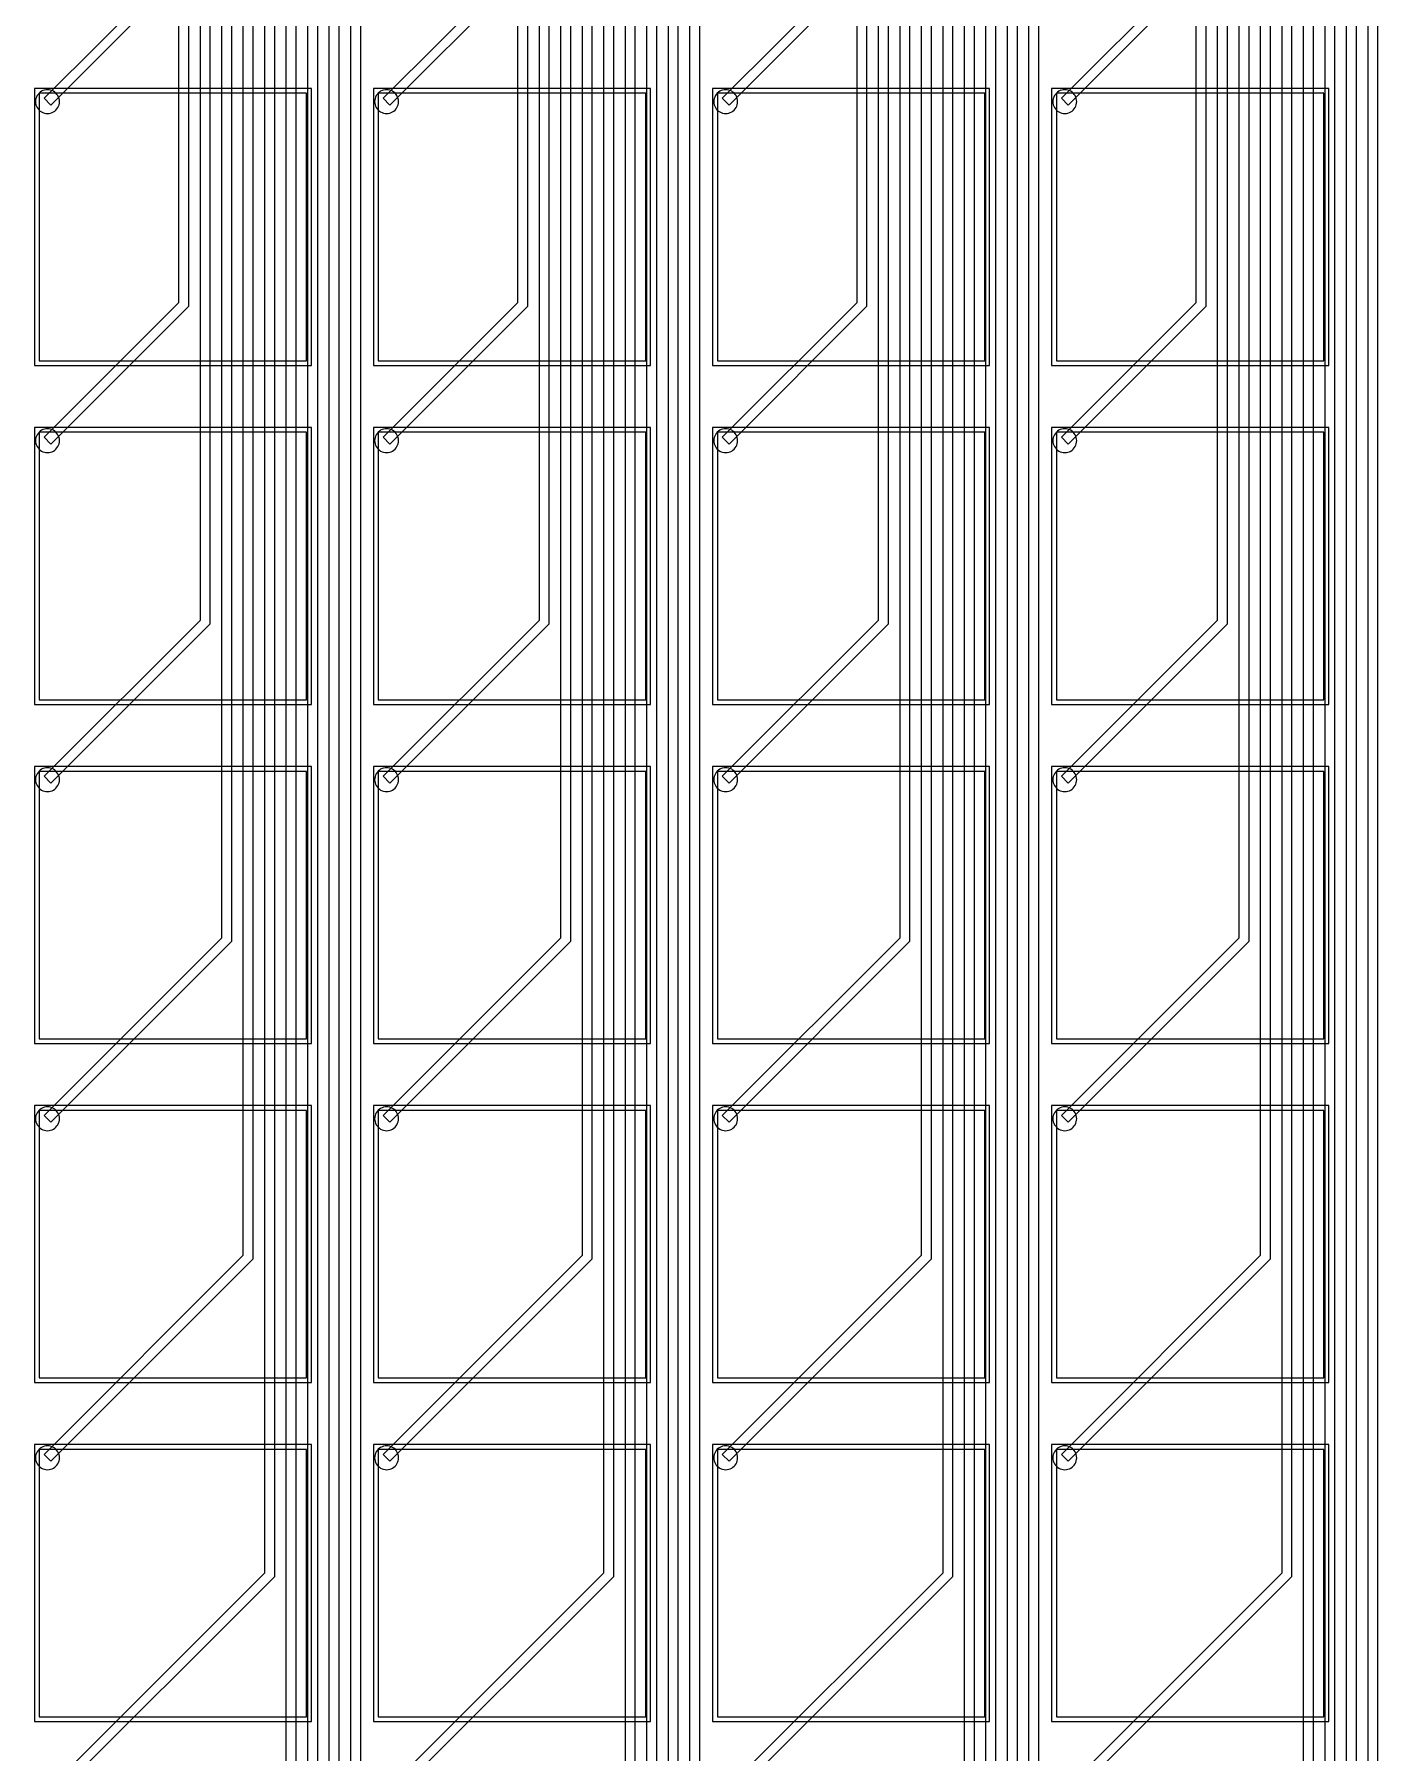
# Model space of a CAD drawing. Header units: metres. Extents: x -515 to 4265, y 201 to 1873.
# Drawn here: x 2130 to 2411.2, y 798.5 to 1158.3 of the extents above; entities that cross this region are included whole.
import ezdxf

# ---------------------------------------------------------------- set-up
doc = ezdxf.new("R2010")
doc.units = ezdxf.units.M
for name, color, linetype in [('Etching', 1, 'CONTINUOUS'), ('EtchingPad', 2, 'CONTINUOUS'), ('Metal1', 4, 'CONTINUOUS'), ('Metal2', 3, 'CONTINUOUS')]:
    doc.layers.add(name, color=color, linetype=linetype)

msp = doc.modelspace()

# ---------------------------------------------------------------- linework, layer by layer
at = {"layer": 'Etching'}
for points in [[(2135.25, 1144.25), (2135.23, 1144.58), (2135.16, 1144.9), (2135.06, 1145.21), (2134.92, 1145.5), (2134.73, 1145.77), (2134.52, 1146.02), (2134.27, 1146.23), (2134, 1146.42), (2133.71, 1146.56), (2133.4, 1146.66), (2133.08, 1146.73), (2132.75, 1146.75), (2132.42, 1146.73), (2132.1, 1146.66), (2131.79, 1146.56), (2131.5, 1146.42), (2131.23, 1146.23), (2130.98, 1146.02), (2130.77, 1145.77), (2130.58, 1145.5), (2130.44, 1145.21), (2130.34, 1144.9), (2130.27, 1144.58), (2130.25, 1144.25), (2130.27, 1143.92), (2130.34, 1143.6), (2130.44, 1143.29), (2130.58, 1143), (2130.77, 1142.73), (2130.98, 1142.48), (2131.23, 1142.27), (2131.5, 1142.08), (2131.79, 1141.94), (2132.1, 1141.84), (2132.42, 1141.77), (2132.75, 1141.75), (2133.08, 1141.77), (2133.4, 1141.84), (2133.71, 1141.94), (2134, 1142.08), (2134.27, 1142.27), (2134.52, 1142.48), (2134.73, 1142.73), (2134.92, 1143), (2135.06, 1143.29), (2135.16, 1143.6), (2135.23, 1143.92), (2135.25, 1144.25)], [(2206.25, 1144.25), (2206.23, 1144.58), (2206.16, 1144.9), (2206.06, 1145.21), (2205.92, 1145.5), (2205.73, 1145.77), (2205.52, 1146.02), (2205.27, 1146.23), (2205, 1146.42), (2204.71, 1146.56), (2204.4, 1146.66), (2204.08, 1146.73), (2203.75, 1146.75), (2203.42, 1146.73), (2203.1, 1146.66), (2202.79, 1146.56), (2202.5, 1146.42), (2202.23, 1146.23), (2201.98, 1146.02), (2201.77, 1145.77), (2201.58, 1145.5), (2201.44, 1145.21), (2201.34, 1144.9), (2201.27, 1144.58), (2201.25, 1144.25), (2201.27, 1143.92), (2201.34, 1143.6), (2201.44, 1143.29), (2201.58, 1143), (2201.77, 1142.73), (2201.98, 1142.48), (2202.23, 1142.27), (2202.5, 1142.08), (2202.79, 1141.94), (2203.1, 1141.84), (2203.42, 1141.77), (2203.75, 1141.75), (2204.08, 1141.77), (2204.4, 1141.84), (2204.71, 1141.94), (2205, 1142.08), (2205.27, 1142.27), (2205.52, 1142.48), (2205.73, 1142.73), (2205.92, 1143), (2206.06, 1143.29), (2206.16, 1143.6), (2206.23, 1143.92), (2206.25, 1144.25)], [(2277.25, 1144.25), (2277.23, 1144.58), (2277.16, 1144.9), (2277.06, 1145.21), (2276.92, 1145.5), (2276.73, 1145.77), (2276.52, 1146.02), (2276.27, 1146.23), (2276, 1146.42), (2275.71, 1146.56), (2275.4, 1146.66), (2275.08, 1146.73), (2274.75, 1146.75), (2274.42, 1146.73), (2274.1, 1146.66), (2273.79, 1146.56), (2273.5, 1146.42), (2273.23, 1146.23), (2272.98, 1146.02), (2272.77, 1145.77), (2272.58, 1145.5), (2272.44, 1145.21), (2272.34, 1144.9), (2272.27, 1144.58), (2272.25, 1144.25), (2272.27, 1143.92), (2272.34, 1143.6), (2272.44, 1143.29), (2272.58, 1143), (2272.77, 1142.73), (2272.98, 1142.48), (2273.23, 1142.27), (2273.5, 1142.08), (2273.79, 1141.94), (2274.1, 1141.84), (2274.42, 1141.77), (2274.75, 1141.75), (2275.08, 1141.77), (2275.4, 1141.84), (2275.71, 1141.94), (2276, 1142.08), (2276.27, 1142.27), (2276.52, 1142.48), (2276.73, 1142.73), (2276.92, 1143), (2277.06, 1143.29), (2277.16, 1143.6), (2277.23, 1143.92), (2277.25, 1144.25)], [(2348.25, 1144.25), (2348.23, 1144.58), (2348.16, 1144.9), (2348.06, 1145.21), (2347.92, 1145.5), (2347.73, 1145.77), (2347.52, 1146.02), (2347.27, 1146.23), (2347, 1146.42), (2346.71, 1146.56), (2346.4, 1146.66), (2346.08, 1146.73), (2345.75, 1146.75), (2345.42, 1146.73), (2345.1, 1146.66), (2344.79, 1146.56), (2344.5, 1146.42), (2344.23, 1146.23), (2343.98, 1146.02), (2343.77, 1145.77), (2343.58, 1145.5), (2343.44, 1145.21), (2343.34, 1144.9), (2343.27, 1144.58), (2343.25, 1144.25), (2343.27, 1143.92), (2343.34, 1143.6), (2343.44, 1143.29), (2343.58, 1143), (2343.77, 1142.73), (2343.98, 1142.48), (2344.23, 1142.27), (2344.5, 1142.08), (2344.79, 1141.94), (2345.1, 1141.84), (2345.42, 1141.77), (2345.75, 1141.75), (2346.08, 1141.77), (2346.4, 1141.84), (2346.71, 1141.94), (2347, 1142.08), (2347.27, 1142.27), (2347.52, 1142.48), (2347.73, 1142.73), (2347.92, 1143), (2348.06, 1143.29), (2348.16, 1143.6), (2348.23, 1143.92), (2348.25, 1144.25)], [(2135.25, 1073.25), (2135.23, 1073.58), (2135.16, 1073.9), (2135.06, 1074.21), (2134.92, 1074.5), (2134.73, 1074.77), (2134.52, 1075.02), (2134.27, 1075.23), (2134, 1075.42), (2133.71, 1075.56), (2133.4, 1075.66), (2133.08, 1075.73), (2132.75, 1075.75), (2132.42, 1075.73), (2132.1, 1075.66), (2131.79, 1075.56), (2131.5, 1075.42), (2131.23, 1075.23), (2130.98, 1075.02), (2130.77, 1074.77), (2130.58, 1074.5), (2130.44, 1074.21), (2130.34, 1073.9), (2130.27, 1073.58), (2130.25, 1073.25), (2130.27, 1072.92), (2130.34, 1072.6), (2130.44, 1072.29), (2130.58, 1072), (2130.77, 1071.73), (2130.98, 1071.48), (2131.23, 1071.27), (2131.5, 1071.08), (2131.79, 1070.94), (2132.1, 1070.84), (2132.42, 1070.77), (2132.75, 1070.75), (2133.08, 1070.77), (2133.4, 1070.84), (2133.71, 1070.94), (2134, 1071.08), (2134.27, 1071.27), (2134.52, 1071.48), (2134.73, 1071.73), (2134.92, 1072), (2135.06, 1072.29), (2135.16, 1072.6), (2135.23, 1072.92), (2135.25, 1073.25)], [(2206.25, 1073.25), (2206.23, 1073.58), (2206.16, 1073.9), (2206.06, 1074.21), (2205.92, 1074.5), (2205.73, 1074.77), (2205.52, 1075.02), (2205.27, 1075.23), (2205, 1075.42), (2204.71, 1075.56), (2204.4, 1075.66), (2204.08, 1075.73), (2203.75, 1075.75), (2203.42, 1075.73), (2203.1, 1075.66), (2202.79, 1075.56), (2202.5, 1075.42), (2202.23, 1075.23), (2201.98, 1075.02), (2201.77, 1074.77), (2201.58, 1074.5), (2201.44, 1074.21), (2201.34, 1073.9), (2201.27, 1073.58), (2201.25, 1073.25), (2201.27, 1072.92), (2201.34, 1072.6), (2201.44, 1072.29), (2201.58, 1072), (2201.77, 1071.73), (2201.98, 1071.48), (2202.23, 1071.27), (2202.5, 1071.08), (2202.79, 1070.94), (2203.1, 1070.84), (2203.42, 1070.77), (2203.75, 1070.75), (2204.08, 1070.77), (2204.4, 1070.84), (2204.71, 1070.94), (2205, 1071.08), (2205.27, 1071.27), (2205.52, 1071.48), (2205.73, 1071.73), (2205.92, 1072), (2206.06, 1072.29), (2206.16, 1072.6), (2206.23, 1072.92), (2206.25, 1073.25)], [(2277.25, 1073.25), (2277.23, 1073.58), (2277.16, 1073.9), (2277.06, 1074.21), (2276.92, 1074.5), (2276.73, 1074.77), (2276.52, 1075.02), (2276.27, 1075.23), (2276, 1075.42), (2275.71, 1075.56), (2275.4, 1075.66), (2275.08, 1075.73), (2274.75, 1075.75), (2274.42, 1075.73), (2274.1, 1075.66), (2273.79, 1075.56), (2273.5, 1075.42), (2273.23, 1075.23), (2272.98, 1075.02), (2272.77, 1074.77), (2272.58, 1074.5), (2272.44, 1074.21), (2272.34, 1073.9), (2272.27, 1073.58), (2272.25, 1073.25), (2272.27, 1072.92), (2272.34, 1072.6), (2272.44, 1072.29), (2272.58, 1072), (2272.77, 1071.73), (2272.98, 1071.48), (2273.23, 1071.27), (2273.5, 1071.08), (2273.79, 1070.94), (2274.1, 1070.84), (2274.42, 1070.77), (2274.75, 1070.75), (2275.08, 1070.77), (2275.4, 1070.84), (2275.71, 1070.94), (2276, 1071.08), (2276.27, 1071.27), (2276.52, 1071.48), (2276.73, 1071.73), (2276.92, 1072), (2277.06, 1072.29), (2277.16, 1072.6), (2277.23, 1072.92), (2277.25, 1073.25)], [(2348.25, 1073.25), (2348.23, 1073.58), (2348.16, 1073.9), (2348.06, 1074.21), (2347.92, 1074.5), (2347.73, 1074.77), (2347.52, 1075.02), (2347.27, 1075.23), (2347, 1075.42), (2346.71, 1075.56), (2346.4, 1075.66), (2346.08, 1075.73), (2345.75, 1075.75), (2345.42, 1075.73), (2345.1, 1075.66), (2344.79, 1075.56), (2344.5, 1075.42), (2344.23, 1075.23), (2343.98, 1075.02), (2343.77, 1074.77), (2343.58, 1074.5), (2343.44, 1074.21), (2343.34, 1073.9), (2343.27, 1073.58), (2343.25, 1073.25), (2343.27, 1072.92), (2343.34, 1072.6), (2343.44, 1072.29), (2343.58, 1072), (2343.77, 1071.73), (2343.98, 1071.48), (2344.23, 1071.27), (2344.5, 1071.08), (2344.79, 1070.94), (2345.1, 1070.84), (2345.42, 1070.77), (2345.75, 1070.75), (2346.08, 1070.77), (2346.4, 1070.84), (2346.71, 1070.94), (2347, 1071.08), (2347.27, 1071.27), (2347.52, 1071.48), (2347.73, 1071.73), (2347.92, 1072), (2348.06, 1072.29), (2348.16, 1072.6), (2348.23, 1072.92), (2348.25, 1073.25)], [(2135.25, 1002.25), (2135.23, 1002.58), (2135.16, 1002.9), (2135.06, 1003.21), (2134.92, 1003.5), (2134.73, 1003.77), (2134.52, 1004.02), (2134.27, 1004.23), (2134, 1004.42), (2133.71, 1004.56), (2133.4, 1004.66), (2133.08, 1004.73), (2132.75, 1004.75), (2132.42, 1004.73), (2132.1, 1004.66), (2131.79, 1004.56), (2131.5, 1004.42), (2131.23, 1004.23), (2130.98, 1004.02), (2130.77, 1003.77), (2130.58, 1003.5), (2130.44, 1003.21), (2130.34, 1002.9), (2130.27, 1002.58), (2130.25, 1002.25), (2130.27, 1001.92), (2130.34, 1001.6), (2130.44, 1001.29), (2130.58, 1001), (2130.77, 1000.73), (2130.98, 1000.48), (2131.23, 1000.27), (2131.5, 1000.08), (2131.79, 999.94), (2132.1, 999.84), (2132.42, 999.77), (2132.75, 999.75), (2133.08, 999.77), (2133.4, 999.84), (2133.71, 999.94), (2134, 1000.08), (2134.27, 1000.27), (2134.52, 1000.48), (2134.73, 1000.73), (2134.92, 1001), (2135.06, 1001.29), (2135.16, 1001.6), (2135.23, 1001.92), (2135.25, 1002.25)], [(2206.25, 1002.25), (2206.23, 1002.58), (2206.16, 1002.9), (2206.06, 1003.21), (2205.92, 1003.5), (2205.73, 1003.77), (2205.52, 1004.02), (2205.27, 1004.23), (2205, 1004.42), (2204.71, 1004.56), (2204.4, 1004.66), (2204.08, 1004.73), (2203.75, 1004.75), (2203.42, 1004.73), (2203.1, 1004.66), (2202.79, 1004.56), (2202.5, 1004.42), (2202.23, 1004.23), (2201.98, 1004.02), (2201.77, 1003.77), (2201.58, 1003.5), (2201.44, 1003.21), (2201.34, 1002.9), (2201.27, 1002.58), (2201.25, 1002.25), (2201.27, 1001.92), (2201.34, 1001.6), (2201.44, 1001.29), (2201.58, 1001), (2201.77, 1000.73), (2201.98, 1000.48), (2202.23, 1000.27), (2202.5, 1000.08), (2202.79, 999.94), (2203.1, 999.84), (2203.42, 999.77), (2203.75, 999.75), (2204.08, 999.77), (2204.4, 999.84), (2204.71, 999.94), (2205, 1000.08), (2205.27, 1000.27), (2205.52, 1000.48), (2205.73, 1000.73), (2205.92, 1001), (2206.06, 1001.29), (2206.16, 1001.6), (2206.23, 1001.92), (2206.25, 1002.25)], [(2277.25, 1002.25), (2277.23, 1002.58), (2277.16, 1002.9), (2277.06, 1003.21), (2276.92, 1003.5), (2276.73, 1003.77), (2276.52, 1004.02), (2276.27, 1004.23), (2276, 1004.42), (2275.71, 1004.56), (2275.4, 1004.66), (2275.08, 1004.73), (2274.75, 1004.75), (2274.42, 1004.73), (2274.1, 1004.66), (2273.79, 1004.56), (2273.5, 1004.42), (2273.23, 1004.23), (2272.98, 1004.02), (2272.77, 1003.77), (2272.58, 1003.5), (2272.44, 1003.21), (2272.34, 1002.9), (2272.27, 1002.58), (2272.25, 1002.25), (2272.27, 1001.92), (2272.34, 1001.6), (2272.44, 1001.29), (2272.58, 1001), (2272.77, 1000.73), (2272.98, 1000.48), (2273.23, 1000.27), (2273.5, 1000.08), (2273.79, 999.94), (2274.1, 999.84), (2274.42, 999.77), (2274.75, 999.75), (2275.08, 999.77), (2275.4, 999.84), (2275.71, 999.94), (2276, 1000.08), (2276.27, 1000.27), (2276.52, 1000.48), (2276.73, 1000.73), (2276.92, 1001), (2277.06, 1001.29), (2277.16, 1001.6), (2277.23, 1001.92), (2277.25, 1002.25)], [(2348.25, 1002.25), (2348.23, 1002.58), (2348.16, 1002.9), (2348.06, 1003.21), (2347.92, 1003.5), (2347.73, 1003.77), (2347.52, 1004.02), (2347.27, 1004.23), (2347, 1004.42), (2346.71, 1004.56), (2346.4, 1004.66), (2346.08, 1004.73), (2345.75, 1004.75), (2345.42, 1004.73), (2345.1, 1004.66), (2344.79, 1004.56), (2344.5, 1004.42), (2344.23, 1004.23), (2343.98, 1004.02), (2343.77, 1003.77), (2343.58, 1003.5), (2343.44, 1003.21), (2343.34, 1002.9), (2343.27, 1002.58), (2343.25, 1002.25), (2343.27, 1001.92), (2343.34, 1001.6), (2343.44, 1001.29), (2343.58, 1001), (2343.77, 1000.73), (2343.98, 1000.48), (2344.23, 1000.27), (2344.5, 1000.08), (2344.79, 999.94), (2345.1, 999.84), (2345.42, 999.77), (2345.75, 999.75), (2346.08, 999.77), (2346.4, 999.84), (2346.71, 999.94), (2347, 1000.08), (2347.27, 1000.27), (2347.52, 1000.48), (2347.73, 1000.73), (2347.92, 1001), (2348.06, 1001.29), (2348.16, 1001.6), (2348.23, 1001.92), (2348.25, 1002.25)], [(2135.25, 931.25), (2135.23, 931.58), (2135.16, 931.9), (2135.06, 932.21), (2134.92, 932.5), (2134.73, 932.77), (2134.52, 933.02), (2134.27, 933.23), (2134, 933.42), (2133.71, 933.56), (2133.4, 933.66), (2133.08, 933.73), (2132.75, 933.75), (2132.42, 933.73), (2132.1, 933.66), (2131.79, 933.56), (2131.5, 933.42), (2131.23, 933.23), (2130.98, 933.02), (2130.77, 932.77), (2130.58, 932.5), (2130.44, 932.21), (2130.34, 931.9), (2130.27, 931.58), (2130.25, 931.25), (2130.27, 930.92), (2130.34, 930.6), (2130.44, 930.29), (2130.58, 930), (2130.77, 929.73), (2130.98, 929.48), (2131.23, 929.27), (2131.5, 929.08), (2131.79, 928.94), (2132.1, 928.84), (2132.42, 928.77), (2132.75, 928.75), (2133.08, 928.77), (2133.4, 928.84), (2133.71, 928.94), (2134, 929.08), (2134.27, 929.27), (2134.52, 929.48), (2134.73, 929.73), (2134.92, 930), (2135.06, 930.29), (2135.16, 930.6), (2135.23, 930.92), (2135.25, 931.25)], [(2206.25, 931.25), (2206.23, 931.58), (2206.16, 931.9), (2206.06, 932.21), (2205.92, 932.5), (2205.73, 932.77), (2205.52, 933.02), (2205.27, 933.23), (2205, 933.42), (2204.71, 933.56), (2204.4, 933.66), (2204.08, 933.73), (2203.75, 933.75), (2203.42, 933.73), (2203.1, 933.66), (2202.79, 933.56), (2202.5, 933.42), (2202.23, 933.23), (2201.98, 933.02), (2201.77, 932.77), (2201.58, 932.5), (2201.44, 932.21), (2201.34, 931.9), (2201.27, 931.58), (2201.25, 931.25), (2201.27, 930.92), (2201.34, 930.6), (2201.44, 930.29), (2201.58, 930), (2201.77, 929.73), (2201.98, 929.48), (2202.23, 929.27), (2202.5, 929.08), (2202.79, 928.94), (2203.1, 928.84), (2203.42, 928.77), (2203.75, 928.75), (2204.08, 928.77), (2204.4, 928.84), (2204.71, 928.94), (2205, 929.08), (2205.27, 929.27), (2205.52, 929.48), (2205.73, 929.73), (2205.92, 930), (2206.06, 930.29), (2206.16, 930.6), (2206.23, 930.92), (2206.25, 931.25)], [(2277.25, 931.25), (2277.23, 931.58), (2277.16, 931.9), (2277.06, 932.21), (2276.92, 932.5), (2276.73, 932.77), (2276.52, 933.02), (2276.27, 933.23), (2276, 933.42), (2275.71, 933.56), (2275.4, 933.66), (2275.08, 933.73), (2274.75, 933.75), (2274.42, 933.73), (2274.1, 933.66), (2273.79, 933.56), (2273.5, 933.42), (2273.23, 933.23), (2272.98, 933.02), (2272.77, 932.77), (2272.58, 932.5), (2272.44, 932.21), (2272.34, 931.9), (2272.27, 931.58), (2272.25, 931.25), (2272.27, 930.92), (2272.34, 930.6), (2272.44, 930.29), (2272.58, 930), (2272.77, 929.73), (2272.98, 929.48), (2273.23, 929.27), (2273.5, 929.08), (2273.79, 928.94), (2274.1, 928.84), (2274.42, 928.77), (2274.75, 928.75), (2275.08, 928.77), (2275.4, 928.84), (2275.71, 928.94), (2276, 929.08), (2276.27, 929.27), (2276.52, 929.48), (2276.73, 929.73), (2276.92, 930), (2277.06, 930.29), (2277.16, 930.6), (2277.23, 930.92), (2277.25, 931.25)], [(2348.25, 931.25), (2348.23, 931.58), (2348.16, 931.9), (2348.06, 932.21), (2347.92, 932.5), (2347.73, 932.77), (2347.52, 933.02), (2347.27, 933.23), (2347, 933.42), (2346.71, 933.56), (2346.4, 933.66), (2346.08, 933.73), (2345.75, 933.75), (2345.42, 933.73), (2345.1, 933.66), (2344.79, 933.56), (2344.5, 933.42), (2344.23, 933.23), (2343.98, 933.02), (2343.77, 932.77), (2343.58, 932.5), (2343.44, 932.21), (2343.34, 931.9), (2343.27, 931.58), (2343.25, 931.25), (2343.27, 930.92), (2343.34, 930.6), (2343.44, 930.29), (2343.58, 930), (2343.77, 929.73), (2343.98, 929.48), (2344.23, 929.27), (2344.5, 929.08), (2344.79, 928.94), (2345.1, 928.84), (2345.42, 928.77), (2345.75, 928.75), (2346.08, 928.77), (2346.4, 928.84), (2346.71, 928.94), (2347, 929.08), (2347.27, 929.27), (2347.52, 929.48), (2347.73, 929.73), (2347.92, 930), (2348.06, 930.29), (2348.16, 930.6), (2348.23, 930.92), (2348.25, 931.25)], [(2135.25, 860.25), (2135.23, 860.58), (2135.16, 860.9), (2135.06, 861.21), (2134.92, 861.5), (2134.73, 861.77), (2134.52, 862.02), (2134.27, 862.23), (2134, 862.42), (2133.71, 862.56), (2133.4, 862.66), (2133.08, 862.73), (2132.75, 862.75), (2132.42, 862.73), (2132.1, 862.66), (2131.79, 862.56), (2131.5, 862.42), (2131.23, 862.23), (2130.98, 862.02), (2130.77, 861.77), (2130.58, 861.5), (2130.44, 861.21), (2130.34, 860.9), (2130.27, 860.58), (2130.25, 860.25), (2130.27, 859.92), (2130.34, 859.6), (2130.44, 859.29), (2130.58, 859), (2130.77, 858.73), (2130.98, 858.48), (2131.23, 858.27), (2131.5, 858.08), (2131.79, 857.94), (2132.1, 857.84), (2132.42, 857.77), (2132.75, 857.75), (2133.08, 857.77), (2133.4, 857.84), (2133.71, 857.94), (2134, 858.08), (2134.27, 858.27), (2134.52, 858.48), (2134.73, 858.73), (2134.92, 859), (2135.06, 859.29), (2135.16, 859.6), (2135.23, 859.92), (2135.25, 860.25)], [(2206.25, 860.25), (2206.23, 860.58), (2206.16, 860.9), (2206.06, 861.21), (2205.92, 861.5), (2205.73, 861.77), (2205.52, 862.02), (2205.27, 862.23), (2205, 862.42), (2204.71, 862.56), (2204.4, 862.66), (2204.08, 862.73), (2203.75, 862.75), (2203.42, 862.73), (2203.1, 862.66), (2202.79, 862.56), (2202.5, 862.42), (2202.23, 862.23), (2201.98, 862.02), (2201.77, 861.77), (2201.58, 861.5), (2201.44, 861.21), (2201.34, 860.9), (2201.27, 860.58), (2201.25, 860.25), (2201.27, 859.92), (2201.34, 859.6), (2201.44, 859.29), (2201.58, 859), (2201.77, 858.73), (2201.98, 858.48), (2202.23, 858.27), (2202.5, 858.08), (2202.79, 857.94), (2203.1, 857.84), (2203.42, 857.77), (2203.75, 857.75), (2204.08, 857.77), (2204.4, 857.84), (2204.71, 857.94), (2205, 858.08), (2205.27, 858.27), (2205.52, 858.48), (2205.73, 858.73), (2205.92, 859), (2206.06, 859.29), (2206.16, 859.6), (2206.23, 859.92), (2206.25, 860.25)], [(2277.25, 860.25), (2277.23, 860.58), (2277.16, 860.9), (2277.06, 861.21), (2276.92, 861.5), (2276.73, 861.77), (2276.52, 862.02), (2276.27, 862.23), (2276, 862.42), (2275.71, 862.56), (2275.4, 862.66), (2275.08, 862.73), (2274.75, 862.75), (2274.42, 862.73), (2274.1, 862.66), (2273.79, 862.56), (2273.5, 862.42), (2273.23, 862.23), (2272.98, 862.02), (2272.77, 861.77), (2272.58, 861.5), (2272.44, 861.21), (2272.34, 860.9), (2272.27, 860.58), (2272.25, 860.25), (2272.27, 859.92), (2272.34, 859.6), (2272.44, 859.29), (2272.58, 859), (2272.77, 858.73), (2272.98, 858.48), (2273.23, 858.27), (2273.5, 858.08), (2273.79, 857.94), (2274.1, 857.84), (2274.42, 857.77), (2274.75, 857.75), (2275.08, 857.77), (2275.4, 857.84), (2275.71, 857.94), (2276, 858.08), (2276.27, 858.27), (2276.52, 858.48), (2276.73, 858.73), (2276.92, 859), (2277.06, 859.29), (2277.16, 859.6), (2277.23, 859.92), (2277.25, 860.25)], [(2348.25, 860.25), (2348.23, 860.58), (2348.16, 860.9), (2348.06, 861.21), (2347.92, 861.5), (2347.73, 861.77), (2347.52, 862.02), (2347.27, 862.23), (2347, 862.42), (2346.71, 862.56), (2346.4, 862.66), (2346.08, 862.73), (2345.75, 862.75), (2345.42, 862.73), (2345.1, 862.66), (2344.79, 862.56), (2344.5, 862.42), (2344.23, 862.23), (2343.98, 862.02), (2343.77, 861.77), (2343.58, 861.5), (2343.44, 861.21), (2343.34, 860.9), (2343.27, 860.58), (2343.25, 860.25), (2343.27, 859.92), (2343.34, 859.6), (2343.44, 859.29), (2343.58, 859), (2343.77, 858.73), (2343.98, 858.48), (2344.23, 858.27), (2344.5, 858.08), (2344.79, 857.94), (2345.1, 857.84), (2345.42, 857.77), (2345.75, 857.75), (2346.08, 857.77), (2346.4, 857.84), (2346.71, 857.94), (2347, 858.08), (2347.27, 858.27), (2347.52, 858.48), (2347.73, 858.73), (2347.92, 859), (2348.06, 859.29), (2348.16, 859.6), (2348.23, 859.92), (2348.25, 860.25)]]:
    msp.add_lwpolyline(points, close=True, dxfattribs=at)
at = {"layer": 'EtchingPad'}
for points in [[(2131, 1090), (2187, 1090), (2187, 1146), (2131, 1146), (2131, 1090)], [(2202, 1090), (2258, 1090), (2258, 1146), (2202, 1146), (2202, 1090)], [(2273, 1090), (2329, 1090), (2329, 1146), (2273, 1146), (2273, 1090)], [(2344, 1090), (2400, 1090), (2400, 1146), (2344, 1146), (2344, 1090)], [(2131, 1019), (2187, 1019), (2187, 1075), (2131, 1075), (2131, 1019)], [(2202, 1019), (2258, 1019), (2258, 1075), (2202, 1075), (2202, 1019)], [(2273, 1019), (2329, 1019), (2329, 1075), (2273, 1075), (2273, 1019)], [(2344, 1019), (2400, 1019), (2400, 1075), (2344, 1075), (2344, 1019)], [(2131, 948), (2187, 948), (2187, 1004), (2131, 1004), (2131, 948)], [(2202, 948), (2258, 948), (2258, 1004), (2202, 1004), (2202, 948)], [(2273, 948), (2329, 948), (2329, 1004), (2273, 1004), (2273, 948)], [(2344, 948), (2400, 948), (2400, 1004), (2344, 1004), (2344, 948)], [(2131, 877), (2187, 877), (2187, 933), (2131, 933), (2131, 877)], [(2202, 877), (2258, 877), (2258, 933), (2202, 933), (2202, 877)], [(2273, 877), (2329, 877), (2329, 933), (2273, 933), (2273, 877)], [(2344, 877), (2400, 877), (2400, 933), (2344, 933), (2344, 877)], [(2131, 806), (2187, 806), (2187, 862), (2131, 862), (2131, 806)], [(2202, 806), (2258, 806), (2258, 862), (2202, 862), (2202, 806)], [(2273, 806), (2329, 806), (2329, 862), (2273, 862), (2273, 806)], [(2344, 806), (2400, 806), (2400, 862), (2344, 862), (2344, 806)]]:
    msp.add_lwpolyline(points, close=True, dxfattribs=at)
at = {"layer": 'Metal1'}
for points in [[(2198.25, 1573), (2198.25, 569.34), (2133.46, 504.54), (2132.04, 505.96), (2196.25, 570.16), (2196.25, 1573)], [(2193.75, 1573), (2193.75, 635.84), (2133.46, 575.54), (2132.04, 576.96), (2191.75, 636.66), (2191.75, 1573)], [(2189.25, 1573), (2189.25, 702.34), (2133.46, 646.54), (2132.04, 647.96), (2187.25, 703.16), (2187.25, 1573)], [(2184.75, 1573), (2184.75, 768.84), (2133.46, 717.54), (2132.04, 718.96), (2182.75, 769.66), (2182.75, 1573)], [(2180.25, 1573), (2180.25, 835.34), (2133.46, 788.54), (2132.04, 789.96), (2178.25, 836.16), (2178.25, 1573)], [(2175.75, 1573), (2175.75, 901.84), (2133.46, 859.54), (2132.04, 860.96), (2173.75, 902.66), (2173.75, 1573)], [(2171.25, 1573), (2171.25, 968.34), (2133.46, 930.54), (2132.04, 931.96), (2169.25, 969.16), (2169.25, 1573)], [(2166.75, 1573), (2166.75, 1034.84), (2133.46, 1001.54), (2132.04, 1002.96), (2164.75, 1035.66), (2164.75, 1573)], [(2162.25, 1573), (2162.25, 1101.34), (2133.46, 1072.54), (2132.04, 1073.96), (2160.25, 1102.16), (2160.25, 1573)], [(2157.75, 1573), (2157.75, 1167.84), (2133.46, 1143.54), (2132.04, 1144.96), (2155.75, 1168.66), (2155.75, 1573)], [(2269.25, 1573), (2269.25, 569.34), (2204.46, 504.54), (2203.04, 505.96), (2267.25, 570.16), (2267.25, 1573)], [(2264.75, 1573), (2264.75, 635.84), (2204.46, 575.54), (2203.04, 576.96), (2262.75, 636.66), (2262.75, 1573)], [(2260.25, 1573), (2260.25, 702.34), (2204.46, 646.54), (2203.04, 647.96), (2258.25, 703.16), (2258.25, 1573)], [(2255.75, 1573), (2255.75, 768.84), (2204.46, 717.54), (2203.04, 718.96), (2253.75, 769.66), (2253.75, 1573)], [(2251.25, 1573), (2251.25, 835.34), (2204.46, 788.54), (2203.04, 789.96), (2249.25, 836.16), (2249.25, 1573)], [(2246.75, 1573), (2246.75, 901.84), (2204.46, 859.54), (2203.04, 860.96), (2244.75, 902.66), (2244.75, 1573)], [(2242.25, 1573), (2242.25, 968.34), (2204.46, 930.54), (2203.04, 931.96), (2240.25, 969.16), (2240.25, 1573)], [(2237.75, 1573), (2237.75, 1034.84), (2204.46, 1001.54), (2203.04, 1002.96), (2235.75, 1035.66), (2235.75, 1573)], [(2233.25, 1573), (2233.25, 1101.34), (2204.46, 1072.54), (2203.04, 1073.96), (2231.25, 1102.16), (2231.25, 1573)], [(2228.75, 1573), (2228.75, 1167.84), (2204.46, 1143.54), (2203.04, 1144.96), (2226.75, 1168.66), (2226.75, 1573)], [(2340.25, 1573), (2340.25, 569.34), (2275.46, 504.54), (2274.04, 505.96), (2338.25, 570.16), (2338.25, 1573)], [(2335.75, 1573), (2335.75, 635.84), (2275.46, 575.54), (2274.04, 576.96), (2333.75, 636.66), (2333.75, 1573)], [(2331.25, 1573), (2331.25, 702.34), (2275.46, 646.54), (2274.04, 647.96), (2329.25, 703.16), (2329.25, 1573)], [(2326.75, 1573), (2326.75, 768.84), (2275.46, 717.54), (2274.04, 718.96), (2324.75, 769.66), (2324.75, 1573)], [(2322.25, 1573), (2322.25, 835.34), (2275.46, 788.54), (2274.04, 789.96), (2320.25, 836.16), (2320.25, 1573)], [(2317.75, 1573), (2317.75, 901.84), (2275.46, 859.54), (2274.04, 860.96), (2315.75, 902.66), (2315.75, 1573)], [(2313.25, 1573), (2313.25, 968.34), (2275.46, 930.54), (2274.04, 931.96), (2311.25, 969.16), (2311.25, 1573)], [(2308.75, 1573), (2308.75, 1034.84), (2275.46, 1001.54), (2274.04, 1002.96), (2306.75, 1035.66), (2306.75, 1573)], [(2304.25, 1573), (2304.25, 1101.34), (2275.46, 1072.54), (2274.04, 1073.96), (2302.25, 1102.16), (2302.25, 1573)], [(2299.75, 1573), (2299.75, 1167.84), (2275.46, 1143.54), (2274.04, 1144.96), (2297.75, 1168.66), (2297.75, 1573)], [(2411.25, 1573), (2411.25, 569.34), (2346.46, 504.54), (2345.04, 505.96), (2409.25, 570.16), (2409.25, 1573)], [(2406.75, 1573), (2406.75, 635.84), (2346.46, 575.54), (2345.04, 576.96), (2404.75, 636.66), (2404.75, 1573)], [(2402.25, 1573), (2402.25, 702.34), (2346.46, 646.54), (2345.04, 647.96), (2400.25, 703.16), (2400.25, 1573)], [(2397.75, 1573), (2397.75, 768.84), (2346.46, 717.54), (2345.04, 718.96), (2395.75, 769.66), (2395.75, 1573)], [(2393.25, 1573), (2393.25, 835.34), (2346.46, 788.54), (2345.04, 789.96), (2391.25, 836.16), (2391.25, 1573)], [(2388.75, 1573), (2388.75, 901.84), (2346.46, 859.54), (2345.04, 860.96), (2386.75, 902.66), (2386.75, 1573)], [(2384.25, 1573), (2384.25, 968.34), (2346.46, 930.54), (2345.04, 931.96), (2382.25, 969.16), (2382.25, 1573)], [(2379.75, 1573), (2379.75, 1034.84), (2346.46, 1001.54), (2345.04, 1002.96), (2377.75, 1035.66), (2377.75, 1573)], [(2375.25, 1573), (2375.25, 1101.34), (2346.46, 1072.54), (2345.04, 1073.96), (2373.25, 1102.16), (2373.25, 1573)], [(2370.75, 1573), (2370.75, 1167.84), (2346.46, 1143.54), (2345.04, 1144.96), (2368.75, 1168.66), (2368.75, 1573)]]:
    msp.add_lwpolyline(points, close=True, dxfattribs=at)
at = {"layer": 'Metal2'}
for points in [[(2130, 1089), (2188, 1089), (2188, 1147), (2130, 1147), (2130, 1089)], [(2201, 1089), (2259, 1089), (2259, 1147), (2201, 1147), (2201, 1089)], [(2272, 1089), (2330, 1089), (2330, 1147), (2272, 1147), (2272, 1089)], [(2343, 1089), (2401, 1089), (2401, 1147), (2343, 1147), (2343, 1089)], [(2130, 1018), (2188, 1018), (2188, 1076), (2130, 1076), (2130, 1018)], [(2201, 1018), (2259, 1018), (2259, 1076), (2201, 1076), (2201, 1018)], [(2272, 1018), (2330, 1018), (2330, 1076), (2272, 1076), (2272, 1018)], [(2343, 1018), (2401, 1018), (2401, 1076), (2343, 1076), (2343, 1018)], [(2130, 947), (2188, 947), (2188, 1005), (2130, 1005), (2130, 947)], [(2201, 947), (2259, 947), (2259, 1005), (2201, 1005), (2201, 947)], [(2272, 947), (2330, 947), (2330, 1005), (2272, 1005), (2272, 947)], [(2343, 947), (2401, 947), (2401, 1005), (2343, 1005), (2343, 947)], [(2130, 876), (2188, 876), (2188, 934), (2130, 934), (2130, 876)], [(2201, 876), (2259, 876), (2259, 934), (2201, 934), (2201, 876)], [(2272, 876), (2330, 876), (2330, 934), (2272, 934), (2272, 876)], [(2343, 876), (2401, 876), (2401, 934), (2343, 934), (2343, 876)], [(2130, 805), (2188, 805), (2188, 863), (2130, 863), (2130, 805)], [(2201, 805), (2259, 805), (2259, 863), (2201, 863), (2201, 805)], [(2272, 805), (2330, 805), (2330, 863), (2272, 863), (2272, 805)], [(2343, 805), (2401, 805), (2401, 863), (2343, 863), (2343, 805)]]:
    msp.add_lwpolyline(points, close=True, dxfattribs=at)

doc.saveas('drawing.dxf')
